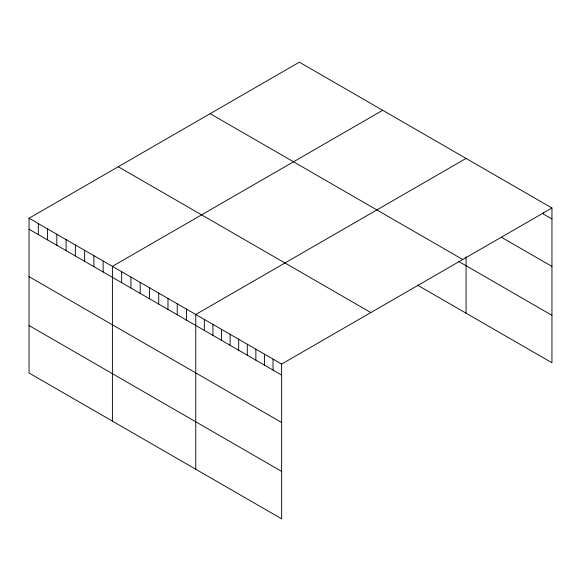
<?xml version="1.0" encoding="UTF-8"?>
<svg xmlns="http://www.w3.org/2000/svg" width="581" height="581" viewBox="0 0 581 581"><rect width="100%" height="100%" fill="white"/><g stroke="black" fill="none" stroke-linecap="round" stroke-linejoin="round"><path stroke-width="0.87" d="M551.95 208.005L281.64 364.069L281.64 518.826L29.05 372.995L29.05 218.238L299.36 62.174L551.95 208.005L551.95 362.762L417.448 285.111M382.719 110.296L112.402 266.359L112.402 421.123M466.071 158.424L195.761 314.488L195.761 469.245M551.95 218.986L543.358 214.033L543.358 212.341M501.2 237.135L551.95 266.432M210.162 113.673L462.745 259.504M458.351 261.276L551.95 315.316M118.255 166.74L370.838 312.563M29.05 218.238L281.64 364.069M29.05 229.219L281.64 375.05M29.05 276.665L281.64 422.496M29.05 325.549L281.64 471.38M466.071 256.846L466.071 313.181M273.048 359.109L273.048 370.097M264.464 354.149L264.464 365.137M255.872 349.196L255.872 360.176M247.288 344.235L247.288 355.216M238.697 339.275L238.697 350.263M230.112 334.322L230.112 345.303M221.521 329.362L221.521 340.343M212.936 324.401L212.936 335.39M204.345 319.441L204.345 330.429M186.494 309.136L186.494 320.124M177.234 303.79L177.234 314.779M167.974 298.445L167.974 309.426M158.715 293.1L158.715 304.081M149.448 287.748L149.448 298.736M140.188 282.402L140.188 293.39M130.928 277.057L130.928 288.038M121.669 271.712L121.669 282.693M103.142 261.014L103.142 271.995M93.882 255.669L93.882 266.65M84.623 250.324L84.623 261.305M75.356 244.971L75.356 255.96M66.096 239.626L66.096 250.607M56.836 234.281L56.836 245.262M47.577 228.929L47.577 239.917M38.31 223.583L38.31 234.571"/></g></svg>
